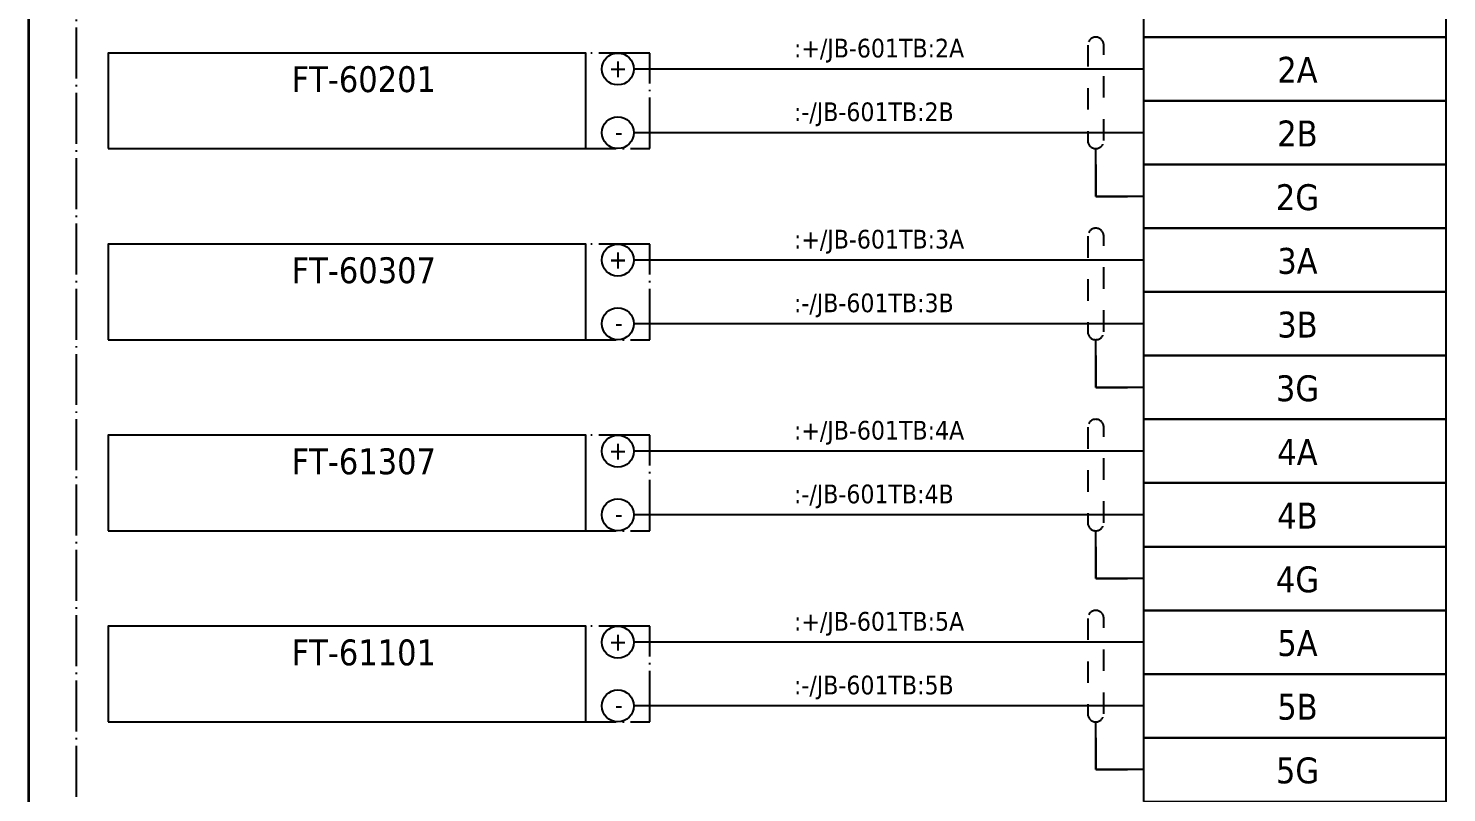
# Model space of a CAD drawing. Header units: millimetres. Extents: x 0 to 1792788, y -13 to 262234.
# Drawn here: x 0 to 89, y 203.6 to 251.6 of the extents above; entities that cross this region are included whole.
import ezdxf
from ezdxf.enums import TextEntityAlignment as Align

# ---------------------------------------------------------------- set-up
doc = ezdxf.new("R2010")
doc.units = ezdxf.units.MM
doc.linetypes.add('EPL_DASH', pattern=[1, 0.5, -0.5])
doc.linetypes.add('EPL_DASHDOT', pattern=[1, 0.8, -0.1, 0, -0.1])
for name, color, linetype, lineweight in [('EPLAN201', 7, 'Continuous', 35), ('EPLAN300', 5, 'Continuous', 25), ('EPLAN302', 5, 'Continuous', 25), ('EPLAN305', 5, 'Continuous', 25), ('EPLAN307', 134, 'EPL_DASHDOT', 25), ('EPLAN311', 7, 'Continuous', 25), ('EPLAN314', 5, 'EPL_DASH', 25), ('EPLAN400', 5, 'Continuous', 35), ('EPLAN405', 7, 'Continuous', 25), ('EPLAN421', 5, 'Continuous', 35), ('EPLAN433', 251, 'Continuous', 35), ('EPLAN440', 73, 'Continuous', 35), ('EPLAN451', 7, 'Continuous', 35), ('EPLAN452', 7, 'Continuous', 35), ('EPLAN453', 7, 'Continuous', 35), ('EPLAN500', 7, 'Continuous', 35), ('EPLAN501', 7, 'Continuous', 35), ('EPLAN502', 7, 'Continuous', 35), ('EPLAN503', 7, 'Continuous', 35), ('EPLAN504', 7, 'Continuous', 35), ('EPLAN546', 1, 'Continuous', 25)]:
    doc.layers.add(name, color=color, linetype=linetype, lineweight=lineweight)
doc.styles.add('Tahoma', font='')
doc.styles.get('Tahoma').set_extended_font_data('Tahoma')

# ---------------------------------------------------------------- blocks, each defined once
blk = doc.blocks.new('EPLFRAME')
at = {"layer": 'EPLAN201', "linetype": 'Continuous', "lineweight": 35, "ltscale": 4}
blk.add_lwpolyline([(0, 0), (420, 0), (420, 297), (0, 297)], close=True, dxfattribs=at)
at = {"layer": 'EPLAN451', "color": 7, "style": 'Tahoma'}
for tag, p, height in [('14_10014', (101, 12), 2.257), ('14_10015', (185, 12), 2.257), ('14_10011', (101, 5), 2.257), ('14_10013', (332, 5), 1.625), ('14_10151', (73, 1), 1.625), ('14_10300', (415, 1), 1.625)]:
    blk.add_attdef(tag, p, '', height=height, dxfattribs=at)
blk.add_attdef('4_25020', text='', height=1.625, dxfattribs=at).set_placement((413, 1), align=Align.RIGHT)
at = {"layer": 'EPLAN452', "color": 7, "style": 'Tahoma'}
for tag, p, height in [('4_11041', (1, 17), 2.257), ('4_11071[1]', (1, 13), 1.625), ('4_11074[1]', (21, 13), 1.625), ('4_11070[1]', (41, 13), 1.625), ('4_11024', (73, 13), 1.625), ('4_11011', (231, 12), 2.257), ('4_11030', (301, 12), 2.257), ('4_20132_1001', (374, 13), 1.625), ('4_11071[2]', (1, 9), 1.625), ('4_11074[2]', (21, 9), 1.625), ('4_11070[2]', (41, 9), 1.625), ('4_11022', (73, 9), 1.625), ('4_20134_1001', (374, 9), 1.625), ('4_11071[3]', (1, 5), 1.625), ('4_11074[3]', (21, 5), 1.625), ('4_11070[3]', (41, 5), 1.625), ('4_11080', (73, 5), 1.625), ('4_11059', (301, 5), 1.625)]:
    blk.add_attdef(tag, p, '', height=height, dxfattribs=at)
for tag, height, p in [('4_11040', 2.257, (419, 17)), ('4_11000', 1.625, (419, 5)), ('4_11085', 1.625, (141, 1)), ('4_11086', 1.625, (183, 1))]:
    blk.add_attdef(tag, text='', height=height, dxfattribs=at).set_placement(p, align=Align.RIGHT)
at = {"layer": 'EPLAN453', "color": 7, "style": 'Tahoma'}
for tag, p in [('53_19005_1', (21, 293)), ('53_19005', (63, 293)), ('53_19005_8', (105, 293)), ('53_19005_6', (147, 293)), ('53_19005_7', (189, 293)), ('53_19005_9', (231, 293)), ('53_19005_3', (273, 293)), ('53_19005_2', (315, 293)), ('53_19005_4', (357, 293)), ('53_19005_5', (399, 293))]:
    blk.add_attdef(tag, text='', height=1.355, dxfattribs=at).set_placement(p, align=Align.BOTTOM_CENTER)
blk = doc.blocks.new('EPLSYM_LibrarySPECIAL_en_US_Symbol427_Variant5_Placement1')
at = {"layer": 'EPLAN421', "color": 5, "style": 'Tahoma'}
for tag, p in [('17_20029[1]', (-0.9525, 3.335)), ('17_20029[2]', (20.0025, 3.335))]:
    blk.add_attdef(tag, text='', height=1.1739, dxfattribs=at).set_placement(p, align=Align.BOTTOM_RIGHT)
at = {"layer": 'EPLAN433', "color": 251, "style": 'Tahoma'}
blk.add_attdef('17_20406_1', text='', height=1.6254, dxfattribs=at).set_placement((0.9525, 1.5875), align=Align.BOTTOM_RIGHT)
blk.add_attdef('17_20406', text='', height=1.6254, dxfattribs=at).set_placement((0.9525, 1.5875), align=Align.BOTTOM_LEFT)
blk = doc.blocks.new('EPLSYM_LibrarySPECIAL_en_US_Symbol427_Variant5_Placement1_1')
at = {"layer": 'EPLAN421', "color": 5, "style": 'Tahoma'}
for tag, p in [('17_20029[1]', (-0.9525, 3.335)), ('17_20029[2]', (20.0025, 3.335))]:
    blk.add_attdef(tag, text='', height=1.1739, dxfattribs=at).set_placement(p, align=Align.BOTTOM_RIGHT)
at = {"layer": 'EPLAN433', "color": 251, "style": 'Tahoma'}
blk.add_attdef('17_20406_1', text='', height=1.6254, dxfattribs=at).set_placement((0.9525, 1.5875), align=Align.BOTTOM_RIGHT)
blk.add_attdef('17_20406', text='', height=1.6254, dxfattribs=at).set_placement((0.9525, 1.5875), align=Align.BOTTOM_LEFT)
blk = doc.blocks.new('EPLSYM_LibrarySPECIAL_en_US_Symbol427_Variant5_Placement1_2')
at = {"layer": 'EPLAN421', "color": 5, "style": 'Tahoma'}
for tag, p in [('17_20029[1]', (-0.9525, 3.335)), ('17_20029[2]', (20.0025, 3.335))]:
    blk.add_attdef(tag, text='', height=1.1739, dxfattribs=at).set_placement(p, align=Align.BOTTOM_RIGHT)
at = {"layer": 'EPLAN433', "color": 251, "style": 'Tahoma'}
blk.add_attdef('17_20406_1', text='', height=1.6254, dxfattribs=at).set_placement((0.9525, 1.5875), align=Align.BOTTOM_RIGHT)
blk.add_attdef('17_20406', text='', height=1.6254, dxfattribs=at).set_placement((0.9525, 1.5875), align=Align.BOTTOM_LEFT)
blk = doc.blocks.new('EPLSYM_LibrarySPECIAL_en_US_Symbol427_Variant5_Placement1_3')
at = {"layer": 'EPLAN421', "color": 5, "style": 'Tahoma'}
for tag, p in [('17_20029[1]', (-0.9525, 3.335)), ('17_20029[2]', (20.0025, 3.335))]:
    blk.add_attdef(tag, text='', height=1.1739, dxfattribs=at).set_placement(p, align=Align.BOTTOM_RIGHT)
at = {"layer": 'EPLAN433', "color": 251, "style": 'Tahoma'}
blk.add_attdef('17_20406_1', text='', height=1.6254, dxfattribs=at).set_placement((0.9525, 1.5875), align=Align.BOTTOM_RIGHT)
blk.add_attdef('17_20406', text='', height=1.6254, dxfattribs=at).set_placement((0.9525, 1.5875), align=Align.BOTTOM_LEFT)
blk = doc.blocks.new('EPLSYM_LibrarySPECIAL_en_US_Symbol427_Variant5_Placement1_4')
at = {"layer": 'EPLAN421', "color": 5, "style": 'Tahoma'}
for tag, p in [('17_20029[1]', (-0.9525, 3.335)), ('17_20029[2]', (20.0025, 3.335))]:
    blk.add_attdef(tag, text='', height=1.1739, dxfattribs=at).set_placement(p, align=Align.BOTTOM_RIGHT)
at = {"layer": 'EPLAN433', "color": 251, "style": 'Tahoma'}
blk.add_attdef('17_20406_1', text='', height=1.6254, dxfattribs=at).set_placement((0.9525, 1.5875), align=Align.BOTTOM_RIGHT)
blk.add_attdef('17_20406', text='', height=1.6254, dxfattribs=at).set_placement((0.9525, 1.5875), align=Align.BOTTOM_LEFT)
blk = doc.blocks.new('EPLSYM_LibrarySPECIAL_en_US_Symbol427_Variant5_Placement1_5')
at = {"layer": 'EPLAN421', "color": 5, "style": 'Tahoma'}
for tag, p in [('17_20029[1]', (-0.9525, 3.335)), ('17_20029[2]', (20.0025, 3.335))]:
    blk.add_attdef(tag, text='', height=1.1739, dxfattribs=at).set_placement(p, align=Align.BOTTOM_RIGHT)
at = {"layer": 'EPLAN433', "color": 251, "style": 'Tahoma'}
blk.add_attdef('17_20406_1', text='', height=1.6254, dxfattribs=at).set_placement((0.9525, 1.5875), align=Align.BOTTOM_RIGHT)
blk.add_attdef('17_20406', text='', height=1.6254, dxfattribs=at).set_placement((0.9525, 1.5875), align=Align.BOTTOM_LEFT)
blk = doc.blocks.new('EPLSYM_LibrarySPECIAL_en_US_Symbol427_Variant5_Placement1_6')
at = {"layer": 'EPLAN421', "color": 5, "style": 'Tahoma'}
for tag, p in [('17_20029[1]', (-0.9525, 3.335)), ('17_20029[2]', (20.0025, 3.335))]:
    blk.add_attdef(tag, text='', height=1.1739, dxfattribs=at).set_placement(p, align=Align.BOTTOM_RIGHT)
at = {"layer": 'EPLAN433', "color": 251, "style": 'Tahoma'}
blk.add_attdef('17_20406_1', text='', height=1.6254, dxfattribs=at).set_placement((0.9525, 1.5875), align=Align.BOTTOM_RIGHT)
blk.add_attdef('17_20406', text='', height=1.6254, dxfattribs=at).set_placement((0.9525, 1.5875), align=Align.BOTTOM_LEFT)
blk = doc.blocks.new('EPLSYM_LibrarySPECIAL_en_US_Symbol427_Variant5_Placement1_7')
at = {"layer": 'EPLAN421', "color": 5, "style": 'Tahoma'}
for tag, p in [('17_20029[1]', (-0.9525, 3.335)), ('17_20029[2]', (20.0025, 3.335))]:
    blk.add_attdef(tag, text='', height=1.1739, dxfattribs=at).set_placement(p, align=Align.BOTTOM_RIGHT)
at = {"layer": 'EPLAN433', "color": 251, "style": 'Tahoma'}
blk.add_attdef('17_20406_1', text='', height=1.6254, dxfattribs=at).set_placement((0.9525, 1.5875), align=Align.BOTTOM_RIGHT)
blk.add_attdef('17_20406', text='', height=1.6254, dxfattribs=at).set_placement((0.9525, 1.5875), align=Align.BOTTOM_LEFT)
blk = doc.blocks.new('EPLSYM_LibrarySPECIAL_Symbol2_Variant0_Placement1')
at = {"layer": 'EPLAN307', "lineweight": 25, "ltscale": 4}
blk.add_lwpolyline([(0, -6), (34, -6), (34, 0), (0, 0)], close=True, dxfattribs=at)
at = {"layer": 'EPLAN400', "color": 5, "style": 'Tahoma'}
blk.add_attdef('88_20010', text='', height=2.2575, dxfattribs=at).set_placement((-1.5, -0.9515), align=Align.TOP_RIGHT)
at = {"layer": 'EPLAN500', "color": 7, "style": 'Tahoma'}
blk.add_attdef('88_20027', text='', height=1.6254, dxfattribs=at).set_placement((-1.5, -4.57508), align=Align.TOP_RIGHT)
at = {"layer": 'EPLAN501', "color": 7, "style": 'Tahoma'}
blk.add_attdef('88_20011', text='', height=1.6254, dxfattribs=at).set_placement((-1.5, -9.97508), align=Align.TOP_RIGHT)
at = {"layer": 'EPLAN502', "color": 7, "style": 'Tahoma'}
blk.add_attdef('88_20025', text='', height=1.6254, dxfattribs=at).set_placement((-1.5, -12.67508), align=Align.TOP_RIGHT)
at = {"layer": 'EPLAN503', "color": 7, "style": 'Tahoma'}
blk.add_attdef('88_20024', text='', height=1.6254, dxfattribs=at).set_placement((-1.5, -15.37508), align=Align.TOP_RIGHT)
at = {"layer": 'EPLAN504', "color": 7, "style": 'Tahoma'}
blk.add_attdef('88_20901[1]', text='', height=1.6254, dxfattribs=at).set_placement((-1.5, -7.27508), align=Align.TOP_RIGHT)
blk = doc.blocks.new('EPLSYM_LibrarySPECIAL_Symbol0_Variant0_Placement1')
at = {"layer": 'EPLAN305', "lineweight": 25, "ltscale": 4}
blk.add_lwpolyline([(0, -6), (30, -6), (30, 0), (0, 0)], close=True, dxfattribs=at)
at = {"layer": 'EPLAN400', "color": 5, "style": 'Tahoma'}
blk.add_attdef('17_20010', text='', height=2.2575, dxfattribs=at).set_placement((-1.5, -0.9515), align=Align.TOP_RIGHT)
at = {"layer": 'EPLAN440', "color": 73, "style": 'Tahoma'}
blk.add_attdef('17_20300', text='', height=1.6254, dxfattribs=at).set_placement((-1.5, -4.57508), align=Align.TOP_RIGHT)
at = {"layer": 'EPLAN500', "color": 7, "style": 'Tahoma'}
blk.add_attdef('17_20027', text='', height=1.6254, dxfattribs=at).set_placement((-1.5, -7.27508), align=Align.TOP_RIGHT)
at = {"layer": 'EPLAN501', "color": 7, "style": 'Tahoma'}
blk.add_attdef('17_20011', text='', height=1.6254, dxfattribs=at).set_placement((-1.5, -12.67508), align=Align.TOP_RIGHT)
at = {"layer": 'EPLAN502', "color": 7, "style": 'Tahoma'}
blk.add_attdef('17_20025', text='', height=1.6254, dxfattribs=at).set_placement((-1.5, -15.37508), align=Align.TOP_RIGHT)
at = {"layer": 'EPLAN503', "color": 7, "style": 'Tahoma'}
blk.add_attdef('17_20024', text='', height=1.6254, dxfattribs=at).set_placement((-1.5, -18.07508), align=Align.TOP_RIGHT)
at = {"layer": 'EPLAN504', "color": 7, "style": 'Tahoma'}
blk.add_attdef('17_20901[1]', text='', height=1.6254, dxfattribs=at).set_placement((-1.5, -9.97508), align=Align.TOP_RIGHT)
blk = doc.blocks.new('EPLSYM_LibrarySPECIAL_Symbol17_Variant3_Placement1')
at = {"layer": 'EPLAN302', "lineweight": 25, "ltscale": 4}
blk.add_line((4, 0), (1, 0), dxfattribs=at)
blk.add_circle((0, 0), 1, dxfattribs=at)
at = {"layer": 'EPLAN421', "color": 5, "style": 'Tahoma'}
blk.add_attdef('17_20039', text='', height=1.174, dxfattribs=at).set_placement((3, 1), align=Align.BOTTOM_RIGHT)
blk = doc.blocks.new('EPLSYM_LibrarySPECIAL_Symbol2_Variant0_Placement1_2')
at = {"layer": 'EPLAN307', "lineweight": 25, "ltscale": 4}
blk.add_lwpolyline([(0, -6), (34, -6), (34, 0), (0, 0)], close=True, dxfattribs=at)
at = {"layer": 'EPLAN400', "color": 5, "style": 'Tahoma'}
blk.add_attdef('88_20010', text='', height=2.2575, dxfattribs=at).set_placement((-1.5, -0.9515), align=Align.TOP_RIGHT)
at = {"layer": 'EPLAN500', "color": 7, "style": 'Tahoma'}
blk.add_attdef('88_20027', text='', height=1.6254, dxfattribs=at).set_placement((-1.5, -4.57508), align=Align.TOP_RIGHT)
at = {"layer": 'EPLAN501', "color": 7, "style": 'Tahoma'}
blk.add_attdef('88_20011', text='', height=1.6254, dxfattribs=at).set_placement((-1.5, -9.97508), align=Align.TOP_RIGHT)
at = {"layer": 'EPLAN502', "color": 7, "style": 'Tahoma'}
blk.add_attdef('88_20025', text='', height=1.6254, dxfattribs=at).set_placement((-1.5, -12.67508), align=Align.TOP_RIGHT)
at = {"layer": 'EPLAN503', "color": 7, "style": 'Tahoma'}
blk.add_attdef('88_20024', text='', height=1.6254, dxfattribs=at).set_placement((-1.5, -15.37508), align=Align.TOP_RIGHT)
at = {"layer": 'EPLAN504', "color": 7, "style": 'Tahoma'}
blk.add_attdef('88_20901[1]', text='', height=1.6254, dxfattribs=at).set_placement((-1.5, -7.27508), align=Align.TOP_RIGHT)
blk = doc.blocks.new('EPLSYM_LibrarySPECIAL_Symbol0_Variant0_Placement1_2')
at = {"layer": 'EPLAN305', "lineweight": 25, "ltscale": 4}
blk.add_lwpolyline([(0, -6), (30, -6), (30, 0), (0, 0)], close=True, dxfattribs=at)
at = {"layer": 'EPLAN400', "color": 5, "style": 'Tahoma'}
blk.add_attdef('17_20010', text='', height=2.2575, dxfattribs=at).set_placement((-1.5, -0.9515), align=Align.TOP_RIGHT)
at = {"layer": 'EPLAN440', "color": 73, "style": 'Tahoma'}
blk.add_attdef('17_20300', text='', height=1.6254, dxfattribs=at).set_placement((-1.5, -4.57508), align=Align.TOP_RIGHT)
at = {"layer": 'EPLAN500', "color": 7, "style": 'Tahoma'}
blk.add_attdef('17_20027', text='', height=1.6254, dxfattribs=at).set_placement((-1.5, -7.27508), align=Align.TOP_RIGHT)
at = {"layer": 'EPLAN501', "color": 7, "style": 'Tahoma'}
blk.add_attdef('17_20011', text='', height=1.6254, dxfattribs=at).set_placement((-1.5, -12.67508), align=Align.TOP_RIGHT)
at = {"layer": 'EPLAN502', "color": 7, "style": 'Tahoma'}
blk.add_attdef('17_20025', text='', height=1.6254, dxfattribs=at).set_placement((-1.5, -15.37508), align=Align.TOP_RIGHT)
at = {"layer": 'EPLAN503', "color": 7, "style": 'Tahoma'}
blk.add_attdef('17_20024', text='', height=1.6254, dxfattribs=at).set_placement((-1.5, -18.07508), align=Align.TOP_RIGHT)
at = {"layer": 'EPLAN504', "color": 7, "style": 'Tahoma'}
blk.add_attdef('17_20901[1]', text='', height=1.6254, dxfattribs=at).set_placement((-1.5, -9.97508), align=Align.TOP_RIGHT)
blk = doc.blocks.new('EPLSYM_LibrarySPECIAL_Symbol2_Variant0_Placement1_3')
at = {"layer": 'EPLAN307', "lineweight": 25, "ltscale": 4}
blk.add_lwpolyline([(0, -6), (34, -6), (34, 0), (0, 0)], close=True, dxfattribs=at)
at = {"layer": 'EPLAN400', "color": 5, "style": 'Tahoma'}
blk.add_attdef('88_20010', text='', height=2.2575, dxfattribs=at).set_placement((-1.5, -0.9515), align=Align.TOP_RIGHT)
at = {"layer": 'EPLAN500', "color": 7, "style": 'Tahoma'}
blk.add_attdef('88_20027', text='', height=1.6254, dxfattribs=at).set_placement((-1.5, -4.57508), align=Align.TOP_RIGHT)
at = {"layer": 'EPLAN501', "color": 7, "style": 'Tahoma'}
blk.add_attdef('88_20011', text='', height=1.6254, dxfattribs=at).set_placement((-1.5, -9.97508), align=Align.TOP_RIGHT)
at = {"layer": 'EPLAN502', "color": 7, "style": 'Tahoma'}
blk.add_attdef('88_20025', text='', height=1.6254, dxfattribs=at).set_placement((-1.5, -12.67508), align=Align.TOP_RIGHT)
at = {"layer": 'EPLAN503', "color": 7, "style": 'Tahoma'}
blk.add_attdef('88_20024', text='', height=1.6254, dxfattribs=at).set_placement((-1.5, -15.37508), align=Align.TOP_RIGHT)
at = {"layer": 'EPLAN504', "color": 7, "style": 'Tahoma'}
blk.add_attdef('88_20901[1]', text='', height=1.6254, dxfattribs=at).set_placement((-1.5, -7.27508), align=Align.TOP_RIGHT)
blk = doc.blocks.new('EPLSYM_LibrarySPECIAL_Symbol0_Variant0_Placement1_3')
at = {"layer": 'EPLAN305', "lineweight": 25, "ltscale": 4}
blk.add_lwpolyline([(0, -6), (30, -6), (30, 0), (0, 0)], close=True, dxfattribs=at)
at = {"layer": 'EPLAN400', "color": 5, "style": 'Tahoma'}
blk.add_attdef('17_20010', text='', height=2.2575, dxfattribs=at).set_placement((-1.5, -0.9515), align=Align.TOP_RIGHT)
at = {"layer": 'EPLAN440', "color": 73, "style": 'Tahoma'}
blk.add_attdef('17_20300', text='', height=1.6254, dxfattribs=at).set_placement((-1.5, -4.57508), align=Align.TOP_RIGHT)
at = {"layer": 'EPLAN500', "color": 7, "style": 'Tahoma'}
blk.add_attdef('17_20027', text='', height=1.6254, dxfattribs=at).set_placement((-1.5, -7.27508), align=Align.TOP_RIGHT)
at = {"layer": 'EPLAN501', "color": 7, "style": 'Tahoma'}
blk.add_attdef('17_20011', text='', height=1.6254, dxfattribs=at).set_placement((-1.5, -12.67508), align=Align.TOP_RIGHT)
at = {"layer": 'EPLAN502', "color": 7, "style": 'Tahoma'}
blk.add_attdef('17_20025', text='', height=1.6254, dxfattribs=at).set_placement((-1.5, -15.37508), align=Align.TOP_RIGHT)
at = {"layer": 'EPLAN503', "color": 7, "style": 'Tahoma'}
blk.add_attdef('17_20024', text='', height=1.6254, dxfattribs=at).set_placement((-1.5, -18.07508), align=Align.TOP_RIGHT)
at = {"layer": 'EPLAN504', "color": 7, "style": 'Tahoma'}
blk.add_attdef('17_20901[1]', text='', height=1.6254, dxfattribs=at).set_placement((-1.5, -9.97508), align=Align.TOP_RIGHT)
blk = doc.blocks.new('EPLSYM_LibrarySPECIAL_Symbol2_Variant0_Placement1_4')
at = {"layer": 'EPLAN307', "lineweight": 25, "ltscale": 4}
blk.add_lwpolyline([(0, -6), (34, -6), (34, 0), (0, 0)], close=True, dxfattribs=at)
at = {"layer": 'EPLAN400', "color": 5, "style": 'Tahoma'}
blk.add_attdef('88_20010', text='', height=2.2575, dxfattribs=at).set_placement((-1.5, -0.9515), align=Align.TOP_RIGHT)
at = {"layer": 'EPLAN500', "color": 7, "style": 'Tahoma'}
blk.add_attdef('88_20027', text='', height=1.6254, dxfattribs=at).set_placement((-1.5, -4.57508), align=Align.TOP_RIGHT)
at = {"layer": 'EPLAN501', "color": 7, "style": 'Tahoma'}
blk.add_attdef('88_20011', text='', height=1.6254, dxfattribs=at).set_placement((-1.5, -9.97508), align=Align.TOP_RIGHT)
at = {"layer": 'EPLAN502', "color": 7, "style": 'Tahoma'}
blk.add_attdef('88_20025', text='', height=1.6254, dxfattribs=at).set_placement((-1.5, -12.67508), align=Align.TOP_RIGHT)
at = {"layer": 'EPLAN503', "color": 7, "style": 'Tahoma'}
blk.add_attdef('88_20024', text='', height=1.6254, dxfattribs=at).set_placement((-1.5, -15.37508), align=Align.TOP_RIGHT)
at = {"layer": 'EPLAN504', "color": 7, "style": 'Tahoma'}
blk.add_attdef('88_20901[1]', text='', height=1.6254, dxfattribs=at).set_placement((-1.5, -7.27508), align=Align.TOP_RIGHT)
blk = doc.blocks.new('EPLSYM_LibrarySPECIAL_Symbol0_Variant0_Placement1_4')
at = {"layer": 'EPLAN305', "lineweight": 25, "ltscale": 4}
blk.add_lwpolyline([(0, -6), (30, -6), (30, 0), (0, 0)], close=True, dxfattribs=at)
at = {"layer": 'EPLAN400', "color": 5, "style": 'Tahoma'}
blk.add_attdef('17_20010', text='', height=2.2575, dxfattribs=at).set_placement((-1.5, -0.9515), align=Align.TOP_RIGHT)
at = {"layer": 'EPLAN440', "color": 73, "style": 'Tahoma'}
blk.add_attdef('17_20300', text='', height=1.6254, dxfattribs=at).set_placement((-1.5, -4.57508), align=Align.TOP_RIGHT)
at = {"layer": 'EPLAN500', "color": 7, "style": 'Tahoma'}
blk.add_attdef('17_20027', text='', height=1.6254, dxfattribs=at).set_placement((-1.5, -7.27508), align=Align.TOP_RIGHT)
at = {"layer": 'EPLAN501', "color": 7, "style": 'Tahoma'}
blk.add_attdef('17_20011', text='', height=1.6254, dxfattribs=at).set_placement((-1.5, -12.67508), align=Align.TOP_RIGHT)
at = {"layer": 'EPLAN502', "color": 7, "style": 'Tahoma'}
blk.add_attdef('17_20025', text='', height=1.6254, dxfattribs=at).set_placement((-1.5, -15.37508), align=Align.TOP_RIGHT)
at = {"layer": 'EPLAN503', "color": 7, "style": 'Tahoma'}
blk.add_attdef('17_20024', text='', height=1.6254, dxfattribs=at).set_placement((-1.5, -18.07508), align=Align.TOP_RIGHT)
at = {"layer": 'EPLAN504', "color": 7, "style": 'Tahoma'}
blk.add_attdef('17_20901[1]', text='', height=1.6254, dxfattribs=at).set_placement((-1.5, -9.97508), align=Align.TOP_RIGHT)
blk = doc.blocks.new('EPLSYM_LibrarySPECIAL_en_US_Symbol427_Variant5_Placement1_73')
at = {"layer": 'EPLAN421', "color": 5, "style": 'Tahoma'}
for tag, p in [('17_20029[1]', (-0.9525, 3.335)), ('17_20029[2]', (20.0025, 3.335))]:
    blk.add_attdef(tag, text='', height=1.1739, dxfattribs=at).set_placement(p, align=Align.BOTTOM_RIGHT)
at = {"layer": 'EPLAN433', "color": 251, "style": 'Tahoma'}
blk.add_attdef('17_20406_1', text='', height=1.6254, dxfattribs=at).set_placement((0.9525, 1.5875), align=Align.BOTTOM_RIGHT)
blk.add_attdef('17_20406', text='', height=1.6254, dxfattribs=at).set_placement((0.9525, 1.5875), align=Align.BOTTOM_LEFT)
blk = doc.blocks.new('EPLSYM_LibrarySPECIAL_en_US_Symbol427_Variant5_Placement1_74')
at = {"layer": 'EPLAN421', "color": 5, "style": 'Tahoma'}
for tag, p in [('17_20029[1]', (-0.9525, 3.335)), ('17_20029[2]', (20.0025, 3.335))]:
    blk.add_attdef(tag, text='', height=1.1739, dxfattribs=at).set_placement(p, align=Align.BOTTOM_RIGHT)
at = {"layer": 'EPLAN433', "color": 251, "style": 'Tahoma'}
blk.add_attdef('17_20406_1', text='', height=1.6254, dxfattribs=at).set_placement((0.9525, 1.5875), align=Align.BOTTOM_RIGHT)
blk.add_attdef('17_20406', text='', height=1.6254, dxfattribs=at).set_placement((0.9525, 1.5875), align=Align.BOTTOM_LEFT)
blk = doc.blocks.new('EPLSYM_LibrarySPECIAL_en_US_Symbol427_Variant5_Placement1_75')
at = {"layer": 'EPLAN421', "color": 5, "style": 'Tahoma'}
for tag, p in [('17_20029[1]', (-0.9525, 3.335)), ('17_20029[2]', (20.0025, 3.335))]:
    blk.add_attdef(tag, text='', height=1.1739, dxfattribs=at).set_placement(p, align=Align.BOTTOM_RIGHT)
at = {"layer": 'EPLAN433', "color": 251, "style": 'Tahoma'}
blk.add_attdef('17_20406_1', text='', height=1.6254, dxfattribs=at).set_placement((0.9525, 1.5875), align=Align.BOTTOM_RIGHT)
blk.add_attdef('17_20406', text='', height=1.6254, dxfattribs=at).set_placement((0.9525, 1.5875), align=Align.BOTTOM_LEFT)
blk = doc.blocks.new('EPLSYM_LibrarySPECIAL_en_US_Symbol427_Variant5_Placement1_76')
at = {"layer": 'EPLAN421', "color": 5, "style": 'Tahoma'}
for tag, p in [('17_20029[1]', (-0.9525, 3.335)), ('17_20029[2]', (20.0025, 3.335))]:
    blk.add_attdef(tag, text='', height=1.1739, dxfattribs=at).set_placement(p, align=Align.BOTTOM_RIGHT)
at = {"layer": 'EPLAN433', "color": 251, "style": 'Tahoma'}
blk.add_attdef('17_20406_1', text='', height=1.6254, dxfattribs=at).set_placement((0.9525, 1.5875), align=Align.BOTTOM_RIGHT)
blk.add_attdef('17_20406', text='', height=1.6254, dxfattribs=at).set_placement((0.9525, 1.5875), align=Align.BOTTOM_LEFT)
blk = doc.blocks.new('EPLSYM_LibrarySPECIAL_Symbol5_Variant1_Placement1')
at = {"layer": 'EPLAN314', "ltscale": 2.7}
for p, q in [((-0.5, 6.5), (-0.5, 0.5)), ((0.5, 0.5), (0.5, 6.5))]:
    blk.add_line(p, q, dxfattribs=at)
for centre, start, end in [((0, 6.5), 0, 180), ((0, 0.5), 180, 0)]:
    blk.add_arc(centre, 0.5, start, end, dxfattribs=at)
blk = doc.blocks.new('EPLSYM_LibrarySPECIAL_Symbol5_Variant1_Placement1_1')
at = {"layer": 'EPLAN314', "ltscale": 2.7}
for p, q in [((-0.5, 6.5), (-0.5, 0.5)), ((0.5, 0.5), (0.5, 6.5))]:
    blk.add_line(p, q, dxfattribs=at)
for centre, start, end in [((0, 6.5), 0, 180), ((0, 0.5), 180, 0)]:
    blk.add_arc(centre, 0.5, start, end, dxfattribs=at)
blk = doc.blocks.new('EPLSYM_LibrarySPECIAL_Symbol5_Variant1_Placement1_2')
at = {"layer": 'EPLAN314', "ltscale": 2.7}
for p, q in [((-0.5, 6.5), (-0.5, 0.5)), ((0.5, 0.5), (0.5, 6.5))]:
    blk.add_line(p, q, dxfattribs=at)
for centre, start, end in [((0, 6.5), 0, 180), ((0, 0.5), 180, 0)]:
    blk.add_arc(centre, 0.5, start, end, dxfattribs=at)
blk = doc.blocks.new('EPLSYM_LibrarySPECIAL_Symbol5_Variant1_Placement1_3')
at = {"layer": 'EPLAN314', "ltscale": 2.7}
for p, q in [((-0.5, 6.5), (-0.5, 0.5)), ((0.5, 0.5), (0.5, 6.5))]:
    blk.add_line(p, q, dxfattribs=at)
for centre, start, end in [((0, 6.5), 0, 180), ((0, 0.5), 180, 0)]:
    blk.add_arc(centre, 0.5, start, end, dxfattribs=at)
blk = doc.blocks.new('EPLSYM_LibrarySPECIAL_Symbol308_Variant0_Placement0')
at = {"layer": 'EPLAN405', "color": 7, "style": 'Tahoma'}
for tag, p in [('17_31011', (1.5, 6.35)), ('17_31002', (1.5, 0.5))]:
    blk.add_attdef(tag, text='', height=1.174, dxfattribs=at).set_placement(p, align=Align.BOTTOM_LEFT)
for tag, p in [('17_31004', (1.5, 4.4)), ('17_31003', (1.5, 2.45))]:
    blk.add_attdef(tag, p, '', height=1.174, dxfattribs=at)
blk = doc.blocks.new('EPLSYM_LibrarySPECIAL_Symbol2_Variant0_Placement1_12')
at = {"layer": 'EPLAN307', "lineweight": 25, "ltscale": 4}
blk.add_lwpolyline([(0, -114), (128, -114), (128, 0), (0, 0)], close=True, dxfattribs=at)
at = {"layer": 'EPLAN400', "color": 5, "style": 'Tahoma'}
blk.add_attdef('88_20010', text='', height=2.2575, dxfattribs=at).set_placement((-1.5, -0.9515), align=Align.TOP_RIGHT)
at = {"layer": 'EPLAN500', "color": 7, "style": 'Tahoma'}
blk.add_attdef('88_20027', text='', height=1.6254, dxfattribs=at).set_placement((-1.5, -4.57508), align=Align.TOP_RIGHT)
at = {"layer": 'EPLAN501', "color": 7, "style": 'Tahoma'}
blk.add_attdef('88_20011', text='', height=1.6254, dxfattribs=at).set_placement((-1.5, -9.97508), align=Align.TOP_RIGHT)
at = {"layer": 'EPLAN502', "color": 7, "style": 'Tahoma'}
blk.add_attdef('88_20025', text='', height=1.6254, dxfattribs=at).set_placement((-1.5, -12.67508), align=Align.TOP_RIGHT)
at = {"layer": 'EPLAN503', "color": 7, "style": 'Tahoma'}
blk.add_attdef('88_20024', text='', height=1.6254, dxfattribs=at).set_placement((-1.5, -15.37508), align=Align.TOP_RIGHT)
at = {"layer": 'EPLAN504', "color": 7, "style": 'Tahoma'}
blk.add_attdef('88_20901[1]', text='', height=1.6254, dxfattribs=at).set_placement((-1.5, -7.27508), align=Align.TOP_RIGHT)

msp = doc.modelspace()

# ---------------------------------------------------------------- linework, layer by layer
at = {"layer": 'EPLAN300', "lineweight": 25, "ltscale": 4}
for points in [[(70, 251), (89, 251), (89, 255), (70, 255)], [(70, 247), (89, 247), (89, 251), (70, 251)], [(70, 243), (89, 243), (89, 247), (70, 247)], [(70, 239), (89, 239), (89, 243), (70, 243)], [(70, 235), (89, 235), (89, 239), (70, 239)], [(70, 231), (89, 231), (89, 235), (70, 235)], [(70, 227), (89, 227), (89, 231), (70, 231)], [(70, 223), (89, 223), (89, 227), (70, 227)], [(70, 219), (89, 219), (89, 223), (70, 223)], [(70, 215), (89, 215), (89, 219), (70, 219)], [(70, 211), (89, 211), (89, 215), (70, 215)], [(70, 207), (89, 207), (89, 211), (70, 211)], [(70, 203), (89, 203), (89, 207), (70, 207)]]:
    msp.add_lwpolyline(points, close=True, dxfattribs=at)
at = {"layer": 'EPLAN311', "ltscale": 4}
for p, q in [((70, 249), (39, 249)), ((70, 245), (39, 245)), ((70, 237), (39, 237)), ((70, 233), (39, 233)), ((70, 225), (39, 225)), ((70, 221), (39, 221)), ((70, 213), (39, 213)), ((70, 209), (39, 209))]:
    msp.add_line(p, q, dxfattribs=at)
at = {"layer": 'EPLAN311', "color": 1, "linetype": 'Continuous', "lineweight": 25, "ltscale": 4}
for p, q in [((67, 243), (67, 241)), ((67, 241), (69, 241)), ((67, 231), (67, 229)), ((67, 229), (69, 229)), ((67, 219), (67, 217)), ((67, 217), (69, 217)), ((67, 207), (67, 205)), ((67, 205), (69, 205))]:
    msp.add_line(p, q, dxfattribs=at)
at = {"layer": 'EPLAN546', "ltscale": 4}
for p, q in [((67, 241), (67, 244)), ((70, 241), (67, 241)), ((67, 229), (67, 232)), ((70, 229), (67, 229)), ((67, 217), (67, 220)), ((70, 217), (67, 217)), ((67, 205), (67, 208)), ((70, 205), (67, 205))]:
    msp.add_line(p, q, dxfattribs=at)

# ---------------------------------------------------------------- block references
for name, p in [('EPLFRAME', (0, 0)), ('EPLSYM_LibrarySPECIAL_Symbol2_Variant0_Placement1_12', (3, 268)), ('EPLSYM_LibrarySPECIAL_Symbol5_Variant1_Placement1', (67, 244)), ('EPLSYM_LibrarySPECIAL_Symbol2_Variant0_Placement1', (5, 250)), ('EPLSYM_LibrarySPECIAL_Symbol5_Variant1_Placement1_1', (67, 232)), ('EPLSYM_LibrarySPECIAL_Symbol2_Variant0_Placement1_2', (5, 238)), ('EPLSYM_LibrarySPECIAL_Symbol5_Variant1_Placement1_2', (67, 220)), ('EPLSYM_LibrarySPECIAL_Symbol2_Variant0_Placement1_3', (5, 226)), ('EPLSYM_LibrarySPECIAL_Symbol5_Variant1_Placement1_3', (67, 208)), ('EPLSYM_LibrarySPECIAL_Symbol2_Variant0_Placement1_4', (5, 214))]:
    msp.add_blockref(name, p)
ref = msp.add_blockref('EPLSYM_LibrarySPECIAL_Symbol308_Variant0_Placement0', (48, 249))
ref.add_attrib('17_31011', ':+/JB-601TB:2A', dxfattribs={"layer": 'EPLAN405', "color": 7, "height": 1.1739, "style": 'Tahoma'}).set_placement((48.055, 249.374), align=Align.BOTTOM_LEFT)
ref = msp.add_blockref('EPLSYM_LibrarySPECIAL_Symbol0_Variant0_Placement1', (5, 250))
ref.add_attrib('17_20011', 'FT-60201', dxfattribs={"layer": 'EPLAN501', "color": 7, "height": 1.6254, "style": 'Tahoma'}).set_placement((25.586, 249.175), align=Align.TOP_RIGHT)
ref = msp.add_blockref('EPLSYM_LibrarySPECIAL_Symbol17_Variant3_Placement1', (37, 249))
ref.add_attrib('17_20039', '+', dxfattribs={"layer": 'EPLAN421', "color": 5, "height": 1.174, "style": 'Tahoma'}).set_placement((37.591, 248.117), align=Align.BOTTOM_RIGHT)
ref = msp.add_blockref('EPLSYM_LibrarySPECIAL_en_US_Symbol427_Variant5_Placement1', (70, 249))
ref.add_attrib('17_20011', '2A', dxfattribs={"layer": 'EPLAN501', "color": 7, "height": 1.6254, "style": 'Tahoma'}).set_placement((79.661, 247.65), align=Align.BOTTOM_CENTER)
ref = msp.add_blockref('EPLSYM_LibrarySPECIAL_Symbol308_Variant0_Placement0', (48, 245))
ref.add_attrib('17_31011', ':-/JB-601TB:2B', dxfattribs={"layer": 'EPLAN405', "color": 7, "height": 1.1739, "style": 'Tahoma'}).set_placement((48.055, 245.374), align=Align.BOTTOM_LEFT)
ref = msp.add_blockref('EPLSYM_LibrarySPECIAL_Symbol17_Variant3_Placement1', (37, 245))
ref.add_attrib('17_20039', '-', dxfattribs={"layer": 'EPLAN421', "color": 5, "height": 1.174, "style": 'Tahoma'}).set_placement((37.316, 244.132), align=Align.BOTTOM_RIGHT)
ref = msp.add_blockref('EPLSYM_LibrarySPECIAL_en_US_Symbol427_Variant5_Placement1_1', (70, 245))
ref.add_attrib('17_20011', '2B', dxfattribs={"layer": 'EPLAN501', "color": 7, "height": 1.6254, "style": 'Tahoma'}).set_placement((79.661, 243.65), align=Align.BOTTOM_CENTER)
ref = msp.add_blockref('EPLSYM_LibrarySPECIAL_en_US_Symbol427_Variant5_Placement1_73', (70, 241))
ref.add_attrib('17_20011', '2G', dxfattribs={"layer": 'EPLAN501', "color": 7, "height": 1.6254, "style": 'Tahoma'}).set_placement((79.661, 239.65), align=Align.BOTTOM_CENTER)
ref = msp.add_blockref('EPLSYM_LibrarySPECIAL_Symbol308_Variant0_Placement0', (48, 237))
ref.add_attrib('17_31011', ':+/JB-601TB:3A', dxfattribs={"layer": 'EPLAN405', "color": 7, "height": 1.1739, "style": 'Tahoma'}).set_placement((48.055, 237.374), align=Align.BOTTOM_LEFT)
ref = msp.add_blockref('EPLSYM_LibrarySPECIAL_Symbol0_Variant0_Placement1_2', (5, 238))
ref.add_attrib('17_20011', 'FT-60307', dxfattribs={"layer": 'EPLAN501', "color": 7, "height": 1.6254, "style": 'Tahoma'}).set_placement((25.586, 237.175), align=Align.TOP_RIGHT)
ref = msp.add_blockref('EPLSYM_LibrarySPECIAL_Symbol17_Variant3_Placement1', (37, 237))
ref.add_attrib('17_20039', '+', dxfattribs={"layer": 'EPLAN421', "color": 5, "height": 1.174, "style": 'Tahoma'}).set_placement((37.591, 236.117), align=Align.BOTTOM_RIGHT)
ref = msp.add_blockref('EPLSYM_LibrarySPECIAL_en_US_Symbol427_Variant5_Placement1_2', (70, 237))
ref.add_attrib('17_20011', '3A', dxfattribs={"layer": 'EPLAN501', "color": 7, "height": 1.6254, "style": 'Tahoma'}).set_placement((79.661, 235.65), align=Align.BOTTOM_CENTER)
ref = msp.add_blockref('EPLSYM_LibrarySPECIAL_Symbol308_Variant0_Placement0', (48, 233))
ref.add_attrib('17_31011', ':-/JB-601TB:3B', dxfattribs={"layer": 'EPLAN405', "color": 7, "height": 1.1739, "style": 'Tahoma'}).set_placement((48.055, 233.374), align=Align.BOTTOM_LEFT)
ref = msp.add_blockref('EPLSYM_LibrarySPECIAL_Symbol17_Variant3_Placement1', (37, 233))
ref.add_attrib('17_20039', '-', dxfattribs={"layer": 'EPLAN421', "color": 5, "height": 1.174, "style": 'Tahoma'}).set_placement((37.316, 232.132), align=Align.BOTTOM_RIGHT)
ref = msp.add_blockref('EPLSYM_LibrarySPECIAL_en_US_Symbol427_Variant5_Placement1_3', (70, 233))
ref.add_attrib('17_20011', '3B', dxfattribs={"layer": 'EPLAN501', "color": 7, "height": 1.6254, "style": 'Tahoma'}).set_placement((79.661, 231.65), align=Align.BOTTOM_CENTER)
ref = msp.add_blockref('EPLSYM_LibrarySPECIAL_en_US_Symbol427_Variant5_Placement1_74', (70, 229))
ref.add_attrib('17_20011', '3G', dxfattribs={"layer": 'EPLAN501', "color": 7, "height": 1.6254, "style": 'Tahoma'}).set_placement((79.661, 227.65), align=Align.BOTTOM_CENTER)
ref = msp.add_blockref('EPLSYM_LibrarySPECIAL_Symbol308_Variant0_Placement0', (48, 225))
ref.add_attrib('17_31011', ':+/JB-601TB:4A', dxfattribs={"layer": 'EPLAN405', "color": 7, "height": 1.1739, "style": 'Tahoma'}).set_placement((48.055, 225.374), align=Align.BOTTOM_LEFT)
ref = msp.add_blockref('EPLSYM_LibrarySPECIAL_Symbol0_Variant0_Placement1_3', (5, 226))
ref.add_attrib('17_20011', 'FT-61307', dxfattribs={"layer": 'EPLAN501', "color": 7, "height": 1.6254, "style": 'Tahoma'}).set_placement((25.586, 225.175), align=Align.TOP_RIGHT)
ref = msp.add_blockref('EPLSYM_LibrarySPECIAL_Symbol17_Variant3_Placement1', (37, 225))
ref.add_attrib('17_20039', '+', dxfattribs={"layer": 'EPLAN421', "color": 5, "height": 1.174, "style": 'Tahoma'}).set_placement((37.591, 224.117), align=Align.BOTTOM_RIGHT)
ref = msp.add_blockref('EPLSYM_LibrarySPECIAL_en_US_Symbol427_Variant5_Placement1_4', (70, 225))
ref.add_attrib('17_20011', '4A', dxfattribs={"layer": 'EPLAN501', "color": 7, "height": 1.6254, "style": 'Tahoma'}).set_placement((79.661, 223.65), align=Align.BOTTOM_CENTER)
ref = msp.add_blockref('EPLSYM_LibrarySPECIAL_Symbol308_Variant0_Placement0', (48, 221))
ref.add_attrib('17_31011', ':-/JB-601TB:4B', dxfattribs={"layer": 'EPLAN405', "color": 7, "height": 1.1739, "style": 'Tahoma'}).set_placement((48.055, 221.374), align=Align.BOTTOM_LEFT)
ref = msp.add_blockref('EPLSYM_LibrarySPECIAL_Symbol17_Variant3_Placement1', (37, 221))
ref.add_attrib('17_20039', '-', dxfattribs={"layer": 'EPLAN421', "color": 5, "height": 1.174, "style": 'Tahoma'}).set_placement((37.316, 220.132), align=Align.BOTTOM_RIGHT)
ref = msp.add_blockref('EPLSYM_LibrarySPECIAL_en_US_Symbol427_Variant5_Placement1_5', (70, 221))
ref.add_attrib('17_20011', '4B', dxfattribs={"layer": 'EPLAN501', "color": 7, "height": 1.6254, "style": 'Tahoma'}).set_placement((79.661, 219.65), align=Align.BOTTOM_CENTER)
ref = msp.add_blockref('EPLSYM_LibrarySPECIAL_en_US_Symbol427_Variant5_Placement1_75', (70, 217))
ref.add_attrib('17_20011', '4G', dxfattribs={"layer": 'EPLAN501', "color": 7, "height": 1.6254, "style": 'Tahoma'}).set_placement((79.661, 215.65), align=Align.BOTTOM_CENTER)
ref = msp.add_blockref('EPLSYM_LibrarySPECIAL_Symbol308_Variant0_Placement0', (48, 213))
ref.add_attrib('17_31011', ':+/JB-601TB:5A', dxfattribs={"layer": 'EPLAN405', "color": 7, "height": 1.1739, "style": 'Tahoma'}).set_placement((48.055, 213.374), align=Align.BOTTOM_LEFT)
ref = msp.add_blockref('EPLSYM_LibrarySPECIAL_Symbol0_Variant0_Placement1_4', (5, 214))
ref.add_attrib('17_20011', 'FT-61101', dxfattribs={"layer": 'EPLAN501', "color": 7, "height": 1.6254, "style": 'Tahoma'}).set_placement((25.586, 213.175), align=Align.TOP_RIGHT)
ref = msp.add_blockref('EPLSYM_LibrarySPECIAL_Symbol17_Variant3_Placement1', (37, 213))
ref.add_attrib('17_20039', '+', dxfattribs={"layer": 'EPLAN421', "color": 5, "height": 1.174, "style": 'Tahoma'}).set_placement((37.591, 212.117), align=Align.BOTTOM_RIGHT)
ref = msp.add_blockref('EPLSYM_LibrarySPECIAL_en_US_Symbol427_Variant5_Placement1_6', (70, 213))
ref.add_attrib('17_20011', '5A', dxfattribs={"layer": 'EPLAN501', "color": 7, "height": 1.6254, "style": 'Tahoma'}).set_placement((79.661, 211.65), align=Align.BOTTOM_CENTER)
ref = msp.add_blockref('EPLSYM_LibrarySPECIAL_Symbol308_Variant0_Placement0', (48, 209))
ref.add_attrib('17_31011', ':-/JB-601TB:5B', dxfattribs={"layer": 'EPLAN405', "color": 7, "height": 1.1739, "style": 'Tahoma'}).set_placement((48.055, 209.374), align=Align.BOTTOM_LEFT)
ref = msp.add_blockref('EPLSYM_LibrarySPECIAL_Symbol17_Variant3_Placement1', (37, 209))
ref.add_attrib('17_20039', '-', dxfattribs={"layer": 'EPLAN421', "color": 5, "height": 1.174, "style": 'Tahoma'}).set_placement((37.316, 208.132), align=Align.BOTTOM_RIGHT)
ref = msp.add_blockref('EPLSYM_LibrarySPECIAL_en_US_Symbol427_Variant5_Placement1_7', (70, 209))
ref.add_attrib('17_20011', '5B', dxfattribs={"layer": 'EPLAN501', "color": 7, "height": 1.6254, "style": 'Tahoma'}).set_placement((79.661, 207.65), align=Align.BOTTOM_CENTER)
ref = msp.add_blockref('EPLSYM_LibrarySPECIAL_en_US_Symbol427_Variant5_Placement1_76', (70, 205))
ref.add_attrib('17_20011', '5G', dxfattribs={"layer": 'EPLAN501', "color": 7, "height": 1.6254, "style": 'Tahoma'}).set_placement((79.661, 203.65), align=Align.BOTTOM_CENTER)

doc.saveas('drawing.dxf')
